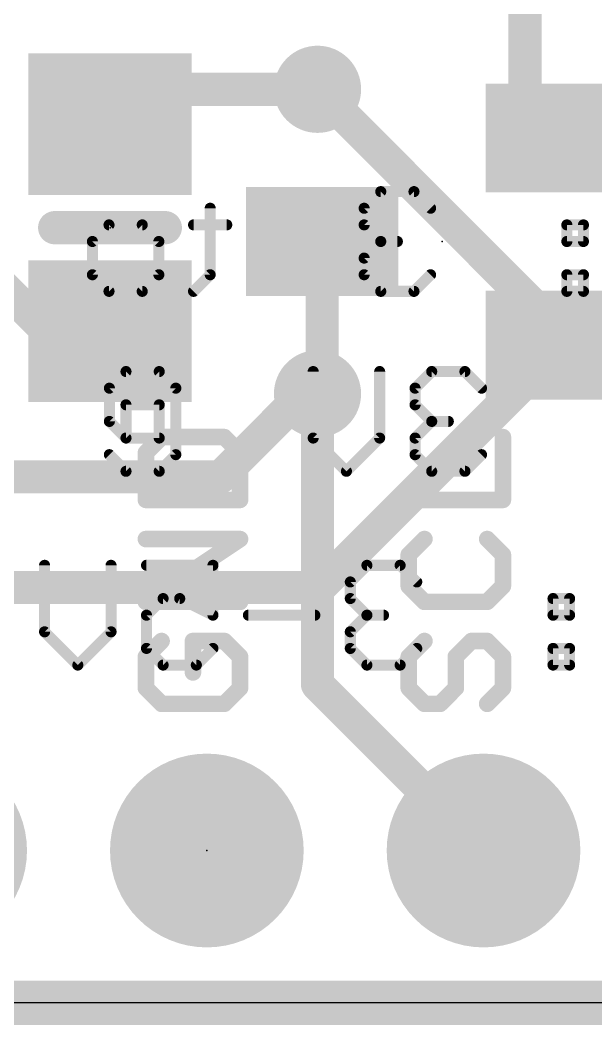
# Model space of a CAD drawing. Extents: x -0.2 to 18.1, y -0.2 to 19.4.
# Drawn here: x 7.18 to 12.46, y -0.2 to 9.02 of the extents above; entities that cross this region are included whole.
import ezdxf

# ---------------------------------------------------------------- set-up
doc = ezdxf.new("R2010")
doc.units = 0
for name, color, linetype in [('1', 12, 'CONTINUOUS'), ('16', 132, 'CONTINUOUS'), ('17', 110, 'CONTINUOUS'), ('18', 110, 'CONTINUOUS'), ('20', 53, 'CONTINUOUS'), ('21', 40, 'CONTINUOUS'), ('22', 6, 'CONTINUOUS'), ('23', 53, 'CONTINUOUS')]:
    doc.layers.add(name, color=color, linetype=linetype)

# ---------------------------------------------------------------- blocks, each defined once
blk = doc.blocks.new('ROUNDP')
at = {"const_width": 0.5}
blk.add_lwpolyline([(0, -0.25, 1), (0, 0.25, 1), (0, -0.25)], format="xyb", dxfattribs=at)
blk = doc.blocks.new('RECT')
blk.add_solid([(-0.5, -0.5), (0.5, -0.5), (-0.5, 0.5), (0.5, 0.5)])
blk = doc.blocks.new('ROUNDV')
at = {"const_width": 0.5}
blk.add_lwpolyline([(0, -0.25, 1), (0, 0.25, 1), (0, -0.25)], format="xyb", dxfattribs=at)

msp = doc.modelspace()

# ---------------------------------------------------------------- linework, layer by layer
at = {"layer": '1', "const_width": 0.3048}
for points in [[(11.811, 8.273), (11.811, 10.287)], [(8.001, 8.062), (8.321, 8.382)], [(8.321, 8.382), (9.906, 8.382)], [(12.149, 7.935), (11.811, 8.273)], [(12.149, 7.935), (12.276, 8.062)], [(12.276, 8.062), (15.494, 8.062)], [(5.588, 8.001), (7.366, 6.223)], [(9.949, 5.758), (9.949, 6.985)], [(7.366, 6.223), (7.94, 6.223)], [(7.94, 6.223), (8.001, 6.162)], [(12.149, 6.035), (12.276, 6.162)], [(12.276, 6.162), (15.494, 6.162)], [(12.149, 6.035), (9.924, 3.81)], [(9.017, 4.826), (9.949, 5.758)], [(9.949, 5.588), (9.949, 5.758)], [(9.906, 5.588), (9.949, 5.588)], [(9.949, 5.418), (9.949, 5.588)], [(6.858, 4.826), (9.017, 4.826)], [(9.924, 3.81), (6.985, 3.81)]]:
    msp.add_lwpolyline(points, dxfattribs=at)
at = {"layer": '1', "const_width": 0.1524}
for points in [[(8.321, 8.4582, 1), (8.321, 8.3058)], [(8.3749, 8.3281, 1), (8.2671, 8.4359)], [(9.906, 8.3058, 1), (9.906, 8.4582)], [(11.8649, 8.3269, 1), (11.7571, 8.2191)], [(11.7348, 8.273, 1), (11.8872, 8.273)], [(12.276, 8.1382, 1), (12.276, 7.9858)], [(12.3299, 8.0081, 1), (12.2221, 8.1159)], [(7.9471, 8.1159, 1), (8.0549, 8.0081)], [(12.0951, 7.9889, 1), (12.2029, 7.8811)], [(12.0951, 7.8811, 1), (12.2029, 7.9889)], [(10.0252, 6.985, 1), (9.8728, 6.985)], [(7.366, 6.2992, 1), (7.366, 6.1468)], [(7.9939, 6.2769, 1), (7.8861, 6.1691)], [(7.94, 6.1468, 1), (7.94, 6.2992)], [(7.3121, 6.1691, 1), (7.4199, 6.2769)], [(7.9471, 6.1081, 1), (8.0549, 6.2159)], [(12.276, 6.2382, 1), (12.276, 6.0858)], [(12.3299, 6.1081, 1), (12.2221, 6.2159)], [(12.2029, 5.9811, 1), (12.0951, 6.0889)], [(12.0951, 6.0889, 1), (12.2029, 5.9811)], [(10.0252, 5.758, 1), (9.8728, 5.758)], [(10.0029, 5.7041, 1), (9.8951, 5.8119)], [(9.8728, 5.758, 1), (10.0252, 5.758)], [(9.906, 5.6642, 1), (9.906, 5.5118)], [(10.0252, 5.588, 1), (9.8728, 5.588)], [(9.949, 5.5118, 1), (9.949, 5.6642)], [(9.8728, 5.588, 1), (10.0252, 5.588)], [(9.8728, 5.418, 1), (10.0252, 5.418)], [(8.9631, 4.8799, 1), (9.0709, 4.7721)], [(9.017, 4.7498, 1), (9.017, 4.9022)], [(9.8701, 3.8639, 1), (9.9779, 3.7561)], [(9.924, 3.7338, 1), (9.924, 3.8862)]]:
    msp.add_lwpolyline(points, format="xyb", dxfattribs=at)
at = {"layer": '16'}
for points, const_width in [([(9.906, 8.382), (13.97, 4.318)], 0.3048), ([(9.906, 2.921), (9.906, 5.588)], 0.3048), ([(11.43, 1.397), (9.906, 2.921)], 0.3048), ([(17.907, 0), (0.127, 0)], 0.4064)]:
    msp.add_lwpolyline(points, dxfattribs=dict(at, const_width=const_width))
at = {"layer": '16', "const_width": 0.1524}
for points in [[(9.9599, 8.4359, 1), (9.8521, 8.3281)], [(9.9822, 5.588, 1), (9.8298, 5.588)], [(9.9599, 2.9749, 1), (9.8521, 2.8671)], [(9.8298, 2.921, 1), (9.9822, 2.921)], [(11.3761, 1.3431, 1), (11.4839, 1.4509)]]:
    msp.add_lwpolyline(points, format="xyb", dxfattribs=at)
at = {"layer": '20'}
msp.add_line((15.24, 0), (2.54, 0), dxfattribs=at)
at = {"layer": '21'}
for points, const_width in [([(7.493, 7.112), (8.509, 7.112)], 0.3048), ([(8.4745, 5.1905), (8.3305, 5.0464)], 0.1524), ([(9.0507, 5.1905), (8.4745, 5.1905)], 0.1524), ([(9.1948, 5.0464), (9.0507, 5.1905)], 0.1524), ([(11.6078, 4.6142), (11.6078, 5.1905)], 0.1524), ([(8.3305, 5.0464), (8.3305, 4.6142)], 0.1524), ([(9.1948, 4.6142), (9.1948, 5.0464)], 0.1524), ([(8.3305, 4.6142), (9.1948, 4.6142)], 0.1524), ([(10.7435, 4.6142), (11.6078, 4.6142)], 0.1524), ([(8.3305, 3.6787), (9.1948, 4.2549)], 0.1524), ([(9.1948, 4.2549), (8.3305, 4.2549)], 0.1524), ([(10.8875, 4.2549), (10.7435, 4.1109)], 0.1524), ([(11.6078, 4.1109), (11.4637, 4.2549)], 0.1524), ([(10.7435, 4.1109), (10.7435, 3.8228)], 0.1524), ([(11.6078, 3.8228), (11.6078, 4.1109)], 0.1524), ([(10.7435, 3.8228), (10.8875, 3.6787)], 0.1524), ([(11.4637, 3.6787), (11.6078, 3.8228)], 0.1524), ([(9.1948, 3.6787), (8.3305, 3.6787)], 0.1524), ([(10.8875, 3.6787), (11.4637, 3.6787)], 0.1524), ([(8.4745, 3.3194), (8.3305, 3.1754)], 0.1524), ([(9.0507, 3.3194), (8.7626, 3.3194)], 0.1524), ([(8.7626, 3.3194), (8.7626, 3.0313)], 0.1524), ([(9.1948, 3.1754), (9.0507, 3.3194)], 0.1524), ([(10.8875, 3.3194), (10.7435, 3.1754)], 0.1524), ([(11.1756, 3.1754), (11.3197, 3.3194)], 0.1524), ([(11.3197, 3.3194), (11.4637, 3.3194)], 0.1524), ([(11.4637, 3.3194), (11.6078, 3.1754)], 0.1524), ([(8.3305, 3.1754), (8.3305, 2.8873)], 0.1524), ([(9.1948, 2.8873), (9.1948, 3.1754)], 0.1524), ([(10.7435, 3.1754), (10.7435, 2.8873)], 0.1524), ([(11.1756, 2.8873), (11.1756, 3.1754)], 0.1524), ([(11.6078, 3.1754), (11.6078, 2.8873)], 0.1524), ([(8.3305, 2.8873), (8.4745, 2.7432)], 0.1524), ([(9.0507, 2.7432), (9.1948, 2.8873)], 0.1524), ([(10.7435, 2.8873), (10.8875, 2.7432)], 0.1524), ([(11.0316, 2.7432), (11.1756, 2.8873)], 0.1524), ([(11.6078, 2.8873), (11.4637, 2.7432)], 0.1524), ([(8.4745, 2.7432), (9.0507, 2.7432)], 0.1524), ([(10.8875, 2.7432), (11.0316, 2.7432)], 0.1524)]:
    msp.add_lwpolyline(points, dxfattribs=dict(at, const_width=const_width))
for points, const_width in [([(7.493, 7.1882, 1), (7.493, 7.0358)], 0.1524), ([(8.509, 7.0358, 1), (8.509, 7.1882)], 0.1524), ([(8.4745, 5.2286, 1), (8.4745, 5.1524)], 0.0762), ([(8.5015, 5.1635, 1), (8.4476, 5.2174)], 0.0762), ([(9.0777, 5.2174, 1), (9.0238, 5.1635)], 0.0762), ([(9.0507, 5.1524, 1), (9.0507, 5.2286)], 0.0762), ([(11.6459, 5.1905, 1), (11.5697, 5.1905)], 0.0762), ([(8.3686, 5.0464, 1), (8.2924, 5.0464)], 0.0762), ([(8.3035, 5.0733, 1), (8.3574, 5.0195)], 0.0762), ([(9.2329, 5.0464, 1), (9.1567, 5.0464)], 0.0762), ([(9.1679, 5.0195, 1), (9.2217, 5.0733)], 0.0762), ([(8.3305, 4.6523, 1), (8.3305, 4.5761)], 0.0762), ([(8.2924, 4.6142, 1), (8.3686, 4.6142)], 0.0762), ([(9.1567, 4.6142, 1), (9.2329, 4.6142)], 0.0762), ([(9.1948, 4.5761, 1), (9.1948, 4.6523)], 0.0762), ([(10.7435, 4.6523, 1), (10.7435, 4.5761)], 0.0762), ([(11.5697, 4.6142, 1), (11.6459, 4.6142)], 0.0762), ([(11.6078, 4.5761, 1), (11.6078, 4.6523)], 0.0762), ([(8.3305, 4.293, 1), (8.3305, 4.2168)], 0.0762), ([(9.2159, 4.2232, 1), (9.1737, 4.2866)], 0.0762), ([(9.1948, 4.2168, 1), (9.1948, 4.293)], 0.0762), ([(10.9145, 4.228, 1), (10.8606, 4.2819)], 0.0762), ([(11.4907, 4.2819, 1), (11.4368, 4.228)], 0.0762), ([(10.7165, 4.1378, 1), (10.7704, 4.0839)], 0.0762), ([(10.7816, 4.1109, 1), (10.7054, 4.1109)], 0.0762), ([(11.6459, 4.1109, 1), (11.5697, 4.1109)], 0.0762), ([(11.5809, 4.0839, 1), (11.6347, 4.1378)], 0.0762), ([(10.7704, 3.8497, 1), (10.7165, 3.7958)], 0.0762), ([(11.6347, 3.7958, 1), (11.5809, 3.8497)], 0.0762), ([(10.7054, 3.8228, 1), (10.7816, 3.8228)], 0.0762), ([(11.5697, 3.8228, 1), (11.6459, 3.8228)], 0.0762), ([(8.3093, 3.7104, 1), (8.3516, 3.647)], 0.0762), ([(8.3305, 3.7168, 1), (8.3305, 3.6406)], 0.0762), ([(9.1948, 3.6406, 1), (9.1948, 3.7168)], 0.0762), ([(10.8875, 3.7168, 1), (10.8875, 3.6406)], 0.0762), ([(10.8606, 3.6518, 1), (10.9145, 3.7057)], 0.0762), ([(11.4368, 3.7057, 1), (11.4907, 3.6518)], 0.0762), ([(11.4637, 3.6406, 1), (11.4637, 3.7168)], 0.0762), ([(8.5015, 3.2925, 1), (8.4476, 3.3464)], 0.0762), ([(8.7626, 3.3575, 1), (8.7626, 3.2813)], 0.0762), ([(8.8007, 3.3194, 1), (8.7245, 3.3194)], 0.0762), ([(9.0777, 3.3464, 1), (9.0238, 3.2925)], 0.0762), ([(9.0507, 3.2813, 1), (9.0507, 3.3575)], 0.0762), ([(10.9145, 3.2925, 1), (10.8606, 3.3464)], 0.0762), ([(11.3197, 3.3575, 1), (11.3197, 3.2813)], 0.0762), ([(11.3466, 3.2925, 1), (11.2927, 3.3464)], 0.0762), ([(11.4907, 3.3464, 1), (11.4368, 3.2925)], 0.0762), ([(11.4637, 3.2813, 1), (11.4637, 3.3575)], 0.0762), ([(8.3035, 3.2023, 1), (8.3574, 3.1484)], 0.0762), ([(8.3686, 3.1754, 1), (8.2924, 3.1754)], 0.0762), ([(9.2329, 3.1754, 1), (9.1567, 3.1754)], 0.0762), ([(9.1679, 3.1484, 1), (9.2217, 3.2023)], 0.0762), ([(10.7165, 3.2023, 1), (10.7704, 3.1484)], 0.0762), ([(10.7816, 3.1754, 1), (10.7054, 3.1754)], 0.0762), ([(11.2137, 3.1754, 1), (11.1375, 3.1754)], 0.0762), ([(11.1487, 3.2023, 1), (11.2026, 3.1484)], 0.0762), ([(11.6459, 3.1754, 1), (11.5697, 3.1754)], 0.0762), ([(11.5809, 3.1484, 1), (11.6347, 3.2023)], 0.0762), ([(8.7245, 3.0313, 1), (8.8007, 3.0313)], 0.0762), ([(8.3574, 2.9142, 1), (8.3035, 2.8603)], 0.0762), ([(9.2217, 2.8603, 1), (9.1679, 2.9142)], 0.0762), ([(10.7704, 2.9142, 1), (10.7165, 2.8603)], 0.0762), ([(11.2026, 2.8603, 1), (11.1487, 2.9142)], 0.0762), ([(11.6347, 2.8603, 1), (11.5809, 2.9142)], 0.0762), ([(8.2924, 2.8873, 1), (8.3686, 2.8873)], 0.0762), ([(9.1567, 2.8873, 1), (9.2329, 2.8873)], 0.0762), ([(10.7054, 2.8873, 1), (10.7816, 2.8873)], 0.0762), ([(11.1375, 2.8873, 1), (11.2137, 2.8873)], 0.0762), ([(11.5697, 2.8873, 1), (11.6459, 2.8873)], 0.0762), ([(8.4745, 2.7813, 1), (8.4745, 2.7051)], 0.0762), ([(8.4476, 2.7163, 1), (8.5015, 2.7701)], 0.0762), ([(9.0238, 2.7701, 1), (9.0777, 2.7163)], 0.0762), ([(9.0507, 2.7051, 1), (9.0507, 2.7813)], 0.0762), ([(10.8875, 2.7813, 1), (10.8875, 2.7051)], 0.0762), ([(10.8606, 2.7163, 1), (10.9145, 2.7701)], 0.0762), ([(11.0046, 2.7701, 1), (11.0585, 2.7163)], 0.0762), ([(11.0316, 2.7051, 1), (11.0316, 2.7813)], 0.0762), ([(11.4368, 2.7701, 1), (11.4907, 2.7163)], 0.0762)]:
    msp.add_lwpolyline(points, format="xyb", dxfattribs=dict(at, const_width=const_width))
at = {"layer": '22', "const_width": 0.1016}
for points in [[(10.4865, 7.443), (10.334, 7.2905)], [(10.7916, 7.443), (10.4865, 7.443)], [(10.9441, 7.2905), (10.7916, 7.443)], [(8.9206, 7.2905), (8.9206, 6.6803)], [(10.334, 7.2905), (10.334, 7.1379)], [(7.8393, 6.9854), (7.9918, 7.1379)], [(7.9918, 7.1379), (8.2969, 7.1379)], [(8.2969, 7.1379), (8.4494, 6.9854)], [(9.0731, 7.1379), (8.768, 7.1379)], [(10.334, 7.1379), (10.4865, 6.9854)], [(12.3474, 7.1379), (12.1949, 7.1379)], [(12.1949, 7.1379), (12.1949, 6.9854)], [(12.3474, 6.9854), (12.3474, 7.1379)], [(7.8393, 6.6803), (7.8393, 6.9854)], [(8.4494, 6.9854), (8.4494, 6.6803)], [(10.4865, 6.9854), (10.334, 6.8329)], [(10.4865, 6.9854), (10.6391, 6.9854)], [(12.1949, 6.9854), (12.3474, 6.9854)], [(10.334, 6.8329), (10.334, 6.6803)], [(7.9918, 6.5278), (7.8393, 6.6803)], [(8.4494, 6.6803), (8.2969, 6.5278)], [(8.9206, 6.6803), (8.768, 6.5278)], [(10.334, 6.6803), (10.4865, 6.5278)], [(10.7916, 6.5278), (10.9441, 6.6803)], [(12.3474, 6.6803), (12.1949, 6.6803)], [(12.1949, 6.6803), (12.1949, 6.5278)], [(12.3474, 6.5278), (12.3474, 6.6803)], [(8.2969, 6.5278), (7.9918, 6.5278)], [(10.4865, 6.5278), (10.7916, 6.5278)], [(12.1949, 6.5278), (12.3474, 6.5278)], [(8.1477, 5.792), (7.9952, 5.6395)], [(8.4528, 5.792), (8.1477, 5.792)], [(8.6053, 5.6395), (8.4528, 5.792)], [(9.8662, 5.1819), (9.8662, 5.792)], [(10.4764, 5.792), (10.4764, 5.1819)], [(10.9543, 5.792), (10.8018, 5.6395)], [(11.2594, 5.792), (10.9543, 5.792)], [(11.4119, 5.6395), (11.2594, 5.792)], [(7.9952, 5.6395), (7.9952, 5.3344)], [(8.6053, 5.0293), (8.6053, 5.6395)], [(10.8018, 5.6395), (10.8018, 5.4869)], [(8.4528, 5.4869), (8.1477, 5.4869)], [(8.1477, 5.4869), (8.1477, 5.1819)], [(8.4528, 5.1819), (8.4528, 5.4869)], [(10.8018, 5.4869), (10.9543, 5.3344)], [(7.9952, 5.3344), (8.1477, 5.1819)], [(10.9543, 5.3344), (10.8018, 5.1819)], [(10.9543, 5.3344), (11.1068, 5.3344)], [(8.1477, 5.1819), (8.4528, 5.1819)], [(10.1713, 4.8768), (9.8662, 5.1819)], [(10.4764, 5.1819), (10.1713, 4.8768)], [(10.8018, 5.1819), (10.8018, 5.0293)], [(7.9952, 5.0293), (8.1477, 4.8768)], [(8.4528, 4.8768), (8.6053, 5.0293)], [(10.8018, 5.0293), (10.9543, 4.8768)], [(11.2594, 4.8768), (11.4119, 5.0293)], [(8.1477, 4.8768), (8.4528, 4.8768)], [(10.9543, 4.8768), (11.2594, 4.8768)], [(7.4005, 3.4039), (7.4005, 4.014)], [(8.0106, 4.014), (8.0106, 3.4039)], [(8.336, 4.014), (8.9461, 4.014)], [(8.9461, 4.014), (8.9461, 3.5564)], [(10.3595, 4.014), (10.207, 3.8615)], [(10.6646, 4.014), (10.3595, 4.014)], [(10.8171, 3.8615), (10.6646, 4.014)], [(10.207, 3.8615), (10.207, 3.7089)], [(8.4885, 3.7089), (8.336, 3.5564)], [(8.641, 3.7089), (8.4885, 3.7089)], [(8.9461, 3.5564), (8.641, 3.7089)], [(10.207, 3.7089), (10.3595, 3.5564)], [(12.2204, 3.7089), (12.0679, 3.7089)], [(12.0679, 3.7089), (12.0679, 3.5564)], [(12.2204, 3.5564), (12.2204, 3.7089)], [(8.336, 3.5564), (8.336, 3.2513)], [(9.8816, 3.5564), (9.2715, 3.5564)], [(10.3595, 3.5564), (10.207, 3.4039)], [(10.3595, 3.5564), (10.5121, 3.5564)], [(12.0679, 3.5564), (12.2204, 3.5564)], [(7.7055, 3.0988), (7.4005, 3.4039)], [(8.0106, 3.4039), (7.7055, 3.0988)], [(10.207, 3.4039), (10.207, 3.2513)], [(8.336, 3.2513), (8.4885, 3.0988)], [(8.7936, 3.0988), (8.9461, 3.2513)], [(10.207, 3.2513), (10.3595, 3.0988)], [(10.6646, 3.0988), (10.8171, 3.2513)], [(12.2204, 3.2513), (12.0679, 3.2513)], [(12.0679, 3.2513), (12.0679, 3.0988)], [(12.2204, 3.0988), (12.2204, 3.2513)], [(8.4885, 3.0988), (8.7936, 3.0988)], [(10.3595, 3.0988), (10.6646, 3.0988)], [(12.0679, 3.0988), (12.2204, 3.0988)]]:
    msp.add_lwpolyline(points, dxfattribs=at)
at = {"layer": '22', "const_width": 0.0508}
for points in [[(10.4865, 7.4684, 1), (10.4865, 7.4176)], [(10.5045, 7.425, 1), (10.4686, 7.4609)], [(10.8096, 7.4609, 1), (10.7736, 7.425)], [(10.7916, 7.4176, 1), (10.7916, 7.4684)], [(8.946, 7.2905, 1), (8.8952, 7.2905)], [(10.3594, 7.2905, 1), (10.3086, 7.2905)], [(10.316, 7.3084, 1), (10.352, 7.2725)], [(10.9262, 7.2725, 1), (10.9621, 7.3084)], [(7.9918, 7.1633, 1), (7.9918, 7.1125)], [(8.0098, 7.12, 1), (7.9739, 7.1559)], [(8.3148, 7.1559, 1), (8.2789, 7.12)], [(8.2969, 7.1125, 1), (8.2969, 7.1633)], [(8.768, 7.1633, 1), (8.768, 7.1125)], [(9.0731, 7.1125, 1), (9.0731, 7.1633)], [(10.352, 7.1559, 1), (10.316, 7.12)], [(10.3086, 7.1379, 1), (10.3594, 7.1379)], [(12.1949, 7.1633, 1), (12.1949, 7.1125)], [(12.2203, 7.1379, 1), (12.1695, 7.1379)], [(12.3728, 7.1379, 1), (12.322, 7.1379)], [(12.3474, 7.1125, 1), (12.3474, 7.1633)], [(7.8213, 7.0034, 1), (7.8572, 6.9674)], [(7.8647, 6.9854, 1), (7.8139, 6.9854)], [(8.4748, 6.9854, 1), (8.424, 6.9854)], [(8.4314, 6.9674, 1), (8.4674, 7.0034)], [(10.4865, 7.0108, 1), (10.4865, 6.96)], [(10.5045, 6.9674, 1), (10.4686, 7.0034)], [(10.4686, 6.9674, 1), (10.5045, 7.0034)], [(10.6391, 6.96, 1), (10.6391, 7.0108)], [(12.1949, 7.0108, 1), (12.1949, 6.96)], [(12.1695, 6.9854, 1), (12.2203, 6.9854)], [(12.322, 6.9854, 1), (12.3728, 6.9854)], [(12.3474, 6.96, 1), (12.3474, 7.0108)], [(10.3594, 6.8329, 1), (10.3086, 6.8329)], [(10.316, 6.8508, 1), (10.352, 6.8149)], [(7.8572, 6.6983, 1), (7.8213, 6.6624)], [(8.4674, 6.6624, 1), (8.4314, 6.6983)], [(8.9385, 6.6624, 1), (8.9026, 6.6983)], [(10.352, 6.6983, 1), (10.316, 6.6624)], [(10.9621, 6.6624, 1), (10.9262, 6.6983)], [(12.1949, 6.7057, 1), (12.1949, 6.6549)], [(12.2203, 6.6803, 1), (12.1695, 6.6803)], [(12.3728, 6.6803, 1), (12.322, 6.6803)], [(12.3474, 6.6549, 1), (12.3474, 6.7057)], [(7.8139, 6.6803, 1), (7.8647, 6.6803)], [(8.424, 6.6803, 1), (8.4748, 6.6803)], [(8.8952, 6.6803, 1), (8.946, 6.6803)], [(10.3086, 6.6803, 1), (10.3594, 6.6803)], [(7.9918, 6.5532, 1), (7.9918, 6.5024)], [(7.9739, 6.5098, 1), (8.0098, 6.5458)], [(8.2789, 6.5458, 1), (8.3148, 6.5098)], [(8.2969, 6.5024, 1), (8.2969, 6.5532)], [(8.7501, 6.5458, 1), (8.786, 6.5098)], [(10.4865, 6.5532, 1), (10.4865, 6.5024)], [(10.4686, 6.5098, 1), (10.5045, 6.5458)], [(10.7736, 6.5458, 1), (10.8096, 6.5098)], [(10.7916, 6.5024, 1), (10.7916, 6.5532)], [(12.1949, 6.5532, 1), (12.1949, 6.5024)], [(12.1695, 6.5278, 1), (12.2203, 6.5278)], [(12.322, 6.5278, 1), (12.3728, 6.5278)], [(12.3474, 6.5024, 1), (12.3474, 6.5532)], [(8.1477, 5.8174, 1), (8.1477, 5.7666)], [(8.1657, 5.774, 1), (8.1298, 5.8099)], [(8.4708, 5.8099, 1), (8.4348, 5.774)], [(8.4528, 5.7666, 1), (8.4528, 5.8174)], [(9.8916, 5.792, 1), (9.8408, 5.792)], [(10.5018, 5.792, 1), (10.451, 5.792)], [(10.9543, 5.8174, 1), (10.9543, 5.7666)], [(10.9723, 5.774, 1), (10.9363, 5.8099)], [(11.2773, 5.8099, 1), (11.2414, 5.774)], [(11.2594, 5.7666, 1), (11.2594, 5.8174)], [(8.0206, 5.6395, 1), (7.9698, 5.6395)], [(7.9772, 5.6574, 1), (8.0132, 5.6215)], [(8.6307, 5.6395, 1), (8.5799, 5.6395)], [(8.5874, 5.6215, 1), (8.6233, 5.6574)], [(10.8272, 5.6395, 1), (10.7764, 5.6395)], [(10.7838, 5.6574, 1), (10.8197, 5.6215)], [(11.3939, 5.6215, 1), (11.4298, 5.6574)], [(8.1477, 5.5123, 1), (8.1477, 5.4615)], [(8.1731, 5.4869, 1), (8.1223, 5.4869)], [(8.4782, 5.4869, 1), (8.4274, 5.4869)], [(8.4528, 5.4615, 1), (8.4528, 5.5123)], [(10.8197, 5.5049, 1), (10.7838, 5.469)], [(10.7764, 5.4869, 1), (10.8272, 5.4869)], [(8.0132, 5.3524, 1), (7.9772, 5.3164)], [(7.9698, 5.3344, 1), (8.0206, 5.3344)], [(10.9543, 5.3598, 1), (10.9543, 5.309)], [(10.9723, 5.3164, 1), (10.9363, 5.3524)], [(10.9363, 5.3164, 1), (10.9723, 5.3524)], [(11.1068, 5.309, 1), (11.1068, 5.3598)], [(8.1477, 5.2073, 1), (8.1477, 5.1565)], [(8.1223, 5.1819, 1), (8.1731, 5.1819)], [(8.1298, 5.1639, 1), (8.1657, 5.1998)], [(8.4274, 5.1819, 1), (8.4782, 5.1819)], [(8.4528, 5.1565, 1), (8.4528, 5.2073)], [(9.8408, 5.1819, 1), (9.8916, 5.1819)], [(9.8842, 5.1998, 1), (9.8483, 5.1639)], [(10.451, 5.1819, 1), (10.5018, 5.1819)], [(10.4943, 5.1639, 1), (10.4584, 5.1998)], [(10.8272, 5.1819, 1), (10.7764, 5.1819)], [(10.7838, 5.1998, 1), (10.8197, 5.1639)], [(8.0132, 5.0473, 1), (7.9772, 5.0114)], [(8.6233, 5.0114, 1), (8.5874, 5.0473)], [(10.8197, 5.0473, 1), (10.7838, 5.0114)], [(11.4298, 5.0114, 1), (11.3939, 5.0473)], [(8.5799, 5.0293, 1), (8.6307, 5.0293)], [(10.7764, 5.0293, 1), (10.8272, 5.0293)], [(8.1477, 4.9022, 1), (8.1477, 4.8514)], [(8.1298, 4.8588, 1), (8.1657, 4.8948)], [(8.4348, 4.8948, 1), (8.4708, 4.8588)], [(8.4528, 4.8514, 1), (8.4528, 4.9022)], [(10.1533, 4.8948, 1), (10.1893, 4.8588)], [(10.1533, 4.8588, 1), (10.1893, 4.8948)], [(10.9543, 4.9022, 1), (10.9543, 4.8514)], [(10.9363, 4.8588, 1), (10.9723, 4.8948)], [(11.2414, 4.8948, 1), (11.2773, 4.8588)], [(11.2594, 4.8514, 1), (11.2594, 4.9022)], [(7.4259, 4.014, 1), (7.375, 4.014)], [(8.036, 4.014, 1), (7.9852, 4.014)], [(8.336, 4.0394, 1), (8.336, 3.9886)], [(8.9715, 4.014, 1), (8.9207, 4.014)], [(8.9461, 3.9886, 1), (8.9461, 4.0394)], [(10.3595, 4.0394, 1), (10.3595, 3.9886)], [(10.3775, 3.996, 1), (10.3416, 4.0319)], [(10.6826, 4.0319, 1), (10.6466, 3.996)], [(10.6646, 3.9886, 1), (10.6646, 4.0394)], [(10.2324, 3.8615, 1), (10.1816, 3.8615)], [(10.189, 3.8794, 1), (10.225, 3.8435)], [(10.7992, 3.8435, 1), (10.8351, 3.8794)], [(8.4885, 3.7343, 1), (8.4885, 3.6835)], [(8.5065, 3.691, 1), (8.4705, 3.7269)], [(8.6524, 3.7316, 1), (8.6297, 3.6862)], [(8.641, 3.6835, 1), (8.641, 3.7343)], [(10.225, 3.7269, 1), (10.189, 3.691)], [(10.1816, 3.7089, 1), (10.2324, 3.7089)], [(12.0679, 3.7343, 1), (12.0679, 3.6835)], [(12.0933, 3.7089, 1), (12.0425, 3.7089)], [(12.2458, 3.7089, 1), (12.195, 3.7089)], [(12.2204, 3.6835, 1), (12.2204, 3.7343)], [(8.318, 3.5744, 1), (8.3539, 3.5384)], [(8.3614, 3.5564, 1), (8.3106, 3.5564)], [(8.9347, 3.5337, 1), (8.9574, 3.5791)], [(9.2715, 3.5818, 1), (9.2715, 3.531)], [(9.8816, 3.531, 1), (9.8816, 3.5818)], [(10.3595, 3.5818, 1), (10.3595, 3.531)], [(10.3775, 3.5384, 1), (10.3416, 3.5744)], [(10.3416, 3.5384, 1), (10.3775, 3.5744)], [(10.5121, 3.531, 1), (10.5121, 3.5818)], [(12.0679, 3.5818, 1), (12.0679, 3.531)], [(12.2204, 3.531, 1), (12.2204, 3.5818)], [(8.9207, 3.5564, 1), (8.9715, 3.5564)], [(12.0425, 3.5564, 1), (12.0933, 3.5564)], [(12.195, 3.5564, 1), (12.2458, 3.5564)], [(7.375, 3.4039, 1), (7.4259, 3.4039)], [(7.4184, 3.4218, 1), (7.3825, 3.3859)], [(7.9852, 3.4039, 1), (8.036, 3.4039)], [(8.0285, 3.3859, 1), (7.9926, 3.4218)], [(10.2324, 3.4039, 1), (10.1816, 3.4039)], [(10.189, 3.4218, 1), (10.225, 3.3859)], [(8.3539, 3.2693, 1), (8.318, 3.2334)], [(8.3106, 3.2513, 1), (8.3614, 3.2513)], [(8.964, 3.2334, 1), (8.9281, 3.2693)], [(10.225, 3.2693, 1), (10.189, 3.2334)], [(10.1816, 3.2513, 1), (10.2324, 3.2513)], [(10.8351, 3.2334, 1), (10.7992, 3.2693)], [(12.0679, 3.2767, 1), (12.0679, 3.2259)], [(12.0933, 3.2513, 1), (12.0425, 3.2513)], [(12.2458, 3.2513, 1), (12.195, 3.2513)], [(12.2204, 3.2259, 1), (12.2204, 3.2767)], [(7.6875, 3.1168, 1), (7.7235, 3.0808)], [(7.6875, 3.0808, 1), (7.7235, 3.1168)], [(8.4885, 3.1242, 1), (8.4885, 3.0734)], [(8.4705, 3.0808, 1), (8.5065, 3.1168)], [(8.7756, 3.1168, 1), (8.8115, 3.0808)], [(8.7936, 3.0734, 1), (8.7936, 3.1242)], [(10.3595, 3.1242, 1), (10.3595, 3.0734)], [(10.3416, 3.0808, 1), (10.3775, 3.1168)], [(10.6466, 3.1168, 1), (10.6826, 3.0808)], [(10.6646, 3.0734, 1), (10.6646, 3.1242)], [(12.0679, 3.1242, 1), (12.0679, 3.0734)], [(12.2204, 3.0734, 1), (12.2204, 3.1242)], [(12.0425, 3.0988, 1), (12.0933, 3.0988)], [(12.195, 3.0988, 1), (12.2458, 3.0988)]]:
    msp.add_lwpolyline(points, format="xyb", dxfattribs=at)
at = {"layer": '23'}
for p in [(8.001, 7.112), (11.049, 6.985), (8.89, 1.397)]:
    msp.add_point(p, dxfattribs=at)

# ---------------------------------------------------------------- block references
at = {"layer": '1', "xscale": 1.3, "yscale": 1.5, "rotation": 90}
for p in [(8.001, 8.062), (8.001, 6.162)]:
    msp.add_blockref('RECT', p, dxfattribs=at)
at = {"layer": '1', "yscale": 1.4, "rotation": 90}
for p in [(12.149, 7.935), (9.949, 6.985), (12.149, 6.035)]:
    msp.add_blockref('RECT', p, dxfattribs=at)
at = {"layer": '17', "xscale": 1.778, "yscale": 1.778, "rotation": 90}
for p in [(6.35, 1.397), (6.35, 1.397), (8.89, 1.397), (8.89, 1.397), (11.43, 1.397), (11.43, 1.397)]:
    msp.add_blockref('ROUNDP', p, dxfattribs=at)
at = {"layer": '18', "xscale": 0.8001, "yscale": 0.8001}
for p in [(9.906, 8.382), (9.906, 8.382), (9.906, 5.588), (9.906, 5.588)]:
    msp.add_blockref('ROUNDV', p, dxfattribs=at)

doc.saveas('drawing.dxf')
